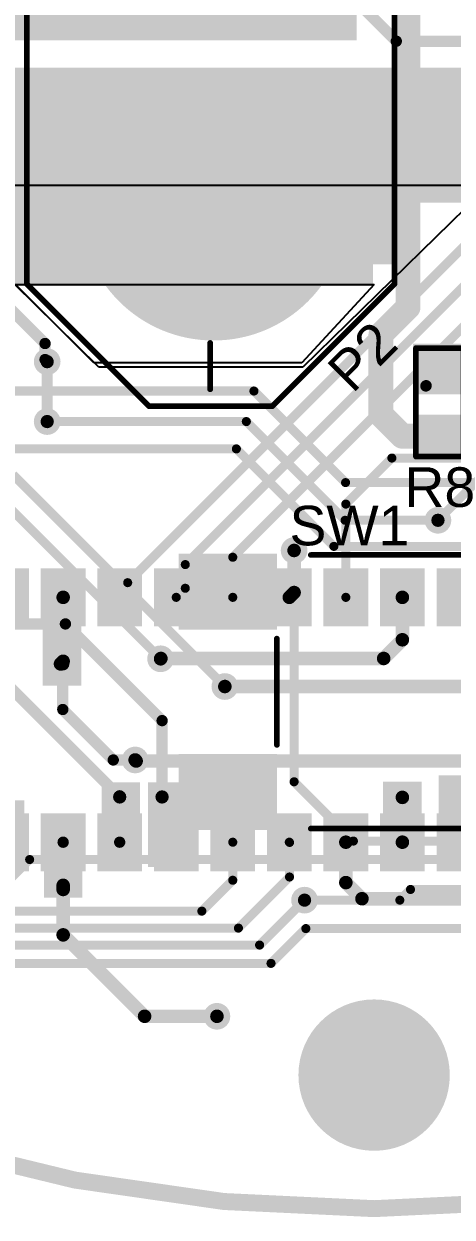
# Model space of a CAD drawing. Header units: millimetres. Extents: x -35.7 to 35.7, y -3.2 to 68.2.
# Drawn here: x -7.87 to 1.75, y -3.19 to 23.61 of the extents above; entities that cross this region are included whole.
import ezdxf

# ---------------------------------------------------------------- set-up
doc = ezdxf.new("R2010")
doc.units = ezdxf.units.MM
for name, color, linetype in [('BottomLayer', 5, 'Continuous'), ('BottomPaste', 16, 'Continuous'), ('BottomSolder', 6, 'Continuous'), ('Mechanical2', 216, 'Continuous'), ('MultiLayer', 9, 'Continuous'), ('PadHoleLayer', 156, 'Continuous'), ('TopLayer', 1, 'Continuous'), ('TopOverlay', 2, 'Continuous'), ('TopPaste', 8, 'Continuous'), ('TopSolder', 216, 'Continuous'), ('ViaHoleLayer', 16, 'Continuous')]:
    doc.layers.add(name, color=color, linetype=linetype)
doc.styles.add('Arial', font='', dxfattribs={"height": 0.2})
doc.styles.get('Arial').set_extended_font_data('Arial')

# ---------------------------------------------------------------- blocks, each defined once
blk = doc.blocks.new('TACTILE_SWITCH_13MM_ACTUATOR_36')
at = {"layer": 'TopLayer'}
for points in [[(-5.25, 3), (-3.25, 3), (-3.25, 1.5), (-5.25, 1.5)], [(3.25, 3), (5.25, 3), (5.25, 1.5), (3.25, 1.5)], [(-5.25, -1.5), (-3.25, -1.5), (-3.25, -3), (-5.25, -3)], [(3.25, -1.5), (5.25, -1.5), (5.25, -3), (3.25, -3)]]:
    blk.add_hatch(color=1, dxfattribs=at).paths.add_polyline_path(points)
at = {"layer": 'TopPaste'}
for points in [[(-5.25, 3), (-3.25, 3), (-3.25, 1.5), (-5.25, 1.5)], [(3.25, 3), (5.25, 3), (5.25, 1.5), (3.25, 1.5)], [(-5.25, -1.5), (-3.25, -1.5), (-3.25, -3), (-5.25, -3)], [(3.25, -1.5), (5.25, -1.5), (5.25, -3), (3.25, -3)]]:
    blk.add_hatch(color=8, dxfattribs=at).paths.add_polyline_path(points)
at = {"layer": 'TopSolder'}
for points in [[(-5.352, 3.102), (-3.148, 3.102), (-3.148, 1.398), (-5.352, 1.398)], [(3.148, 3.102), (5.352, 3.102), (5.352, 1.398), (3.148, 1.398)], [(-5.352, -1.398), (-3.148, -1.398), (-3.148, -3.102), (-5.352, -3.102)], [(3.148, -1.398), (5.352, -1.398), (5.352, -3.102), (3.148, -3.102)]]:
    blk.add_hatch(color=216, dxfattribs=at).paths.add_polyline_path(points)
at = {"layer": 'TopOverlay', "const_width": 0.127}
for points in [[(2.388, 3.073), (-2.286, 3.073)], [(-3.15, 1.194), (-3.15, -1.194)], [(3.15, 1.194), (3.15, -1.194)], [(2.388, -3.073), (-2.286, -3.073)]]:
    blk.add_lwpolyline(points, dxfattribs=at)
at = {"layer": 'TopOverlay', "const_width": 0.0635}
for points in [[(-2.318, 3.073, 1), (-2.254, 3.073, 1)], [(2.356, 3.073, 1), (2.419, 3.073, 1)], [(-3.181, 1.194, 1), (-3.118, 1.194, 1)], [(3.118, 1.194, 1), (3.181, 1.194, 1)], [(-3.181, -1.194, 1), (-3.118, -1.194, 1)], [(3.118, -1.194, 1), (3.181, -1.194, 1)], [(-2.318, -3.073, 1), (-2.254, -3.073, 1)], [(2.356, -3.073, 1), (2.419, -3.073, 1)]]:
    blk.add_lwpolyline(points, format="xyb", close=True, dxfattribs=at)
blk = doc.blocks.new('M55_7012642R_B_135')
at = {"layer": 'BottomLayer'}
for points in [[(-10.715, 3.8), (-9.515, 3.8), (-9.515, 1.1), (-10.715, 1.1)], [(9.515, 3.8), (10.715, 3.8), (10.715, 1.1), (9.515, 1.1)], [(-7.22, 2.2), (-8.02, 2.2), (-8.02, 3.3), (-7.22, 3.3)], [(-5.95, 2.2), (-6.75, 2.2), (-6.75, 3.3), (-5.95, 3.3)], [(-4.68, 2.2), (-5.48, 2.2), (-5.48, 3.3), (-4.68, 3.3)], [(-3.41, 2.2), (-4.21, 2.2), (-4.21, 3.3), (-3.41, 3.3)], [(-2.14, 2.2), (-2.94, 2.2), (-2.94, 3.3), (-2.14, 3.3)], [(-0.87, 2.2), (-1.67, 2.2), (-1.67, 3.3), (-0.87, 3.3)], [(0.4, 2.2), (-0.4, 2.2), (-0.4, 3.3), (0.4, 3.3)], [(1.67, 2.2), (0.87, 2.2), (0.87, 3.3), (1.67, 3.3)], [(2.94, 2.2), (2.14, 2.2), (2.14, 3.3), (2.94, 3.3)], [(4.21, 2.2), (3.41, 2.2), (3.41, 3.3), (4.21, 3.3)], [(5.48, 2.2), (4.68, 2.2), (4.68, 3.3), (5.48, 3.3)], [(6.75, 2.2), (5.95, 2.2), (5.95, 3.3), (6.75, 3.3)], [(8.02, 2.2), (7.22, 2.2), (7.22, 3.3), (8.02, 3.3)], [(-10.715, -1.1), (-9.515, -1.1), (-9.515, -3.8), (-10.715, -3.8)], [(9.515, -1.1), (10.715, -1.1), (10.715, -3.8), (9.515, -3.8)], [(-7.22, -3.3), (-8.02, -3.3), (-8.02, -2.2), (-7.22, -2.2)], [(-5.95, -3.3), (-6.75, -3.3), (-6.75, -2.2), (-5.95, -2.2)], [(-4.68, -3.3), (-5.48, -3.3), (-5.48, -2.2), (-4.68, -2.2)], [(-3.41, -3.3), (-4.21, -3.3), (-4.21, -2.2), (-3.41, -2.2)], [(-2.14, -3.3), (-2.94, -3.3), (-2.94, -2.2), (-2.14, -2.2)], [(-0.87, -3.3), (-1.67, -3.3), (-1.67, -2.2), (-0.87, -2.2)], [(0.4, -3.3), (-0.4, -3.3), (-0.4, -2.2), (0.4, -2.2)], [(1.67, -3.3), (0.87, -3.3), (0.87, -2.2), (1.67, -2.2)], [(2.94, -3.3), (2.14, -3.3), (2.14, -2.2), (2.94, -2.2)], [(4.21, -3.3), (3.41, -3.3), (3.41, -2.2), (4.21, -2.2)], [(5.48, -3.3), (4.68, -3.3), (4.68, -2.2), (5.48, -2.2)], [(6.75, -3.3), (5.95, -3.3), (5.95, -2.2), (6.75, -2.2)], [(8.02, -3.3), (7.22, -3.3), (7.22, -2.2), (8.02, -2.2)]]:
    blk.add_hatch(color=5, dxfattribs=at).paths.add_polyline_path(points)
at = {"layer": 'BottomPaste'}
for points in [[(-10.715, 3.8), (-9.515, 3.8), (-9.515, 1.1), (-10.715, 1.1)], [(9.515, 3.8), (10.715, 3.8), (10.715, 1.1), (9.515, 1.1)], [(-7.22, 2.2), (-8.02, 2.2), (-8.02, 3.3), (-7.22, 3.3)], [(-5.95, 2.2), (-6.75, 2.2), (-6.75, 3.3), (-5.95, 3.3)], [(-4.68, 2.2), (-5.48, 2.2), (-5.48, 3.3), (-4.68, 3.3)], [(-3.41, 2.2), (-4.21, 2.2), (-4.21, 3.3), (-3.41, 3.3)], [(-2.14, 2.2), (-2.94, 2.2), (-2.94, 3.3), (-2.14, 3.3)], [(-0.87, 2.2), (-1.67, 2.2), (-1.67, 3.3), (-0.87, 3.3)], [(0.4, 2.2), (-0.4, 2.2), (-0.4, 3.3), (0.4, 3.3)], [(1.67, 2.2), (0.87, 2.2), (0.87, 3.3), (1.67, 3.3)], [(2.94, 2.2), (2.14, 2.2), (2.14, 3.3), (2.94, 3.3)], [(4.21, 2.2), (3.41, 2.2), (3.41, 3.3), (4.21, 3.3)], [(5.48, 2.2), (4.68, 2.2), (4.68, 3.3), (5.48, 3.3)], [(6.75, 2.2), (5.95, 2.2), (5.95, 3.3), (6.75, 3.3)], [(8.02, 2.2), (7.22, 2.2), (7.22, 3.3), (8.02, 3.3)], [(-10.715, -1.1), (-9.515, -1.1), (-9.515, -3.8), (-10.715, -3.8)], [(9.515, -1.1), (10.715, -1.1), (10.715, -3.8), (9.515, -3.8)], [(-7.22, -3.3), (-8.02, -3.3), (-8.02, -2.2), (-7.22, -2.2)], [(-5.95, -3.3), (-6.75, -3.3), (-6.75, -2.2), (-5.95, -2.2)], [(-4.68, -3.3), (-5.48, -3.3), (-5.48, -2.2), (-4.68, -2.2)], [(-3.41, -3.3), (-4.21, -3.3), (-4.21, -2.2), (-3.41, -2.2)], [(-2.14, -3.3), (-2.94, -3.3), (-2.94, -2.2), (-2.14, -2.2)], [(-0.87, -3.3), (-1.67, -3.3), (-1.67, -2.2), (-0.87, -2.2)], [(0.4, -3.3), (-0.4, -3.3), (-0.4, -2.2), (0.4, -2.2)], [(1.67, -3.3), (0.87, -3.3), (0.87, -2.2), (1.67, -2.2)], [(2.94, -3.3), (2.14, -3.3), (2.14, -2.2), (2.94, -2.2)], [(4.21, -3.3), (3.41, -3.3), (3.41, -2.2), (4.21, -2.2)], [(5.48, -3.3), (4.68, -3.3), (4.68, -2.2), (5.48, -2.2)], [(6.75, -3.3), (5.95, -3.3), (5.95, -2.2), (6.75, -2.2)], [(8.02, -3.3), (7.22, -3.3), (7.22, -2.2), (8.02, -2.2)]]:
    blk.add_hatch(color=16, dxfattribs=at).paths.add_polyline_path(points)
at = {"layer": 'BottomSolder'}
for points in [[(-10.817, 3.902), (-9.413, 3.902), (-9.413, 0.998), (-10.817, 0.998)], [(9.413, 3.902), (10.817, 3.902), (10.817, 0.998), (9.413, 0.998)], [(-7.118, 2.098), (-8.122, 2.098), (-8.122, 3.402), (-7.118, 3.402)], [(-5.848, 2.098), (-6.852, 2.098), (-6.852, 3.402), (-5.848, 3.402)], [(-4.578, 2.098), (-5.582, 2.098), (-5.582, 3.402), (-4.578, 3.402)], [(-3.308, 2.098), (-4.312, 2.098), (-4.312, 3.402), (-3.308, 3.402)], [(-2.038, 2.098), (-3.042, 2.098), (-3.042, 3.402), (-2.038, 3.402)], [(-0.768, 2.098), (-1.772, 2.098), (-1.772, 3.402), (-0.768, 3.402)], [(0.502, 2.098), (-0.502, 2.098), (-0.502, 3.402), (0.502, 3.402)], [(1.772, 2.098), (0.768, 2.098), (0.768, 3.402), (1.772, 3.402)], [(3.042, 2.098), (2.038, 2.098), (2.038, 3.402), (3.042, 3.402)], [(4.312, 2.098), (3.308, 2.098), (3.308, 3.402), (4.312, 3.402)], [(5.582, 2.098), (4.578, 2.098), (4.578, 3.402), (5.582, 3.402)], [(6.852, 2.098), (5.848, 2.098), (5.848, 3.402), (6.852, 3.402)], [(8.122, 2.098), (7.118, 2.098), (7.118, 3.402), (8.122, 3.402)], [(-10.817, -0.998), (-9.413, -0.998), (-9.413, -3.902), (-10.817, -3.902)], [(9.413, -0.998), (10.817, -0.998), (10.817, -3.902), (9.413, -3.902)], [(-7.118, -3.402), (-8.122, -3.402), (-8.122, -2.098), (-7.118, -2.098)], [(-5.848, -3.402), (-6.852, -3.402), (-6.852, -2.098), (-5.848, -2.098)], [(-4.578, -3.402), (-5.582, -3.402), (-5.582, -2.098), (-4.578, -2.098)], [(-3.308, -3.402), (-4.312, -3.402), (-4.312, -2.098), (-3.308, -2.098)], [(-2.038, -3.402), (-3.042, -3.402), (-3.042, -2.098), (-2.038, -2.098)], [(-0.768, -3.402), (-1.772, -3.402), (-1.772, -2.098), (-0.768, -2.098)], [(0.502, -3.402), (-0.502, -3.402), (-0.502, -2.098), (0.502, -2.098)], [(1.772, -3.402), (0.768, -3.402), (0.768, -2.098), (1.772, -2.098)], [(3.042, -3.402), (2.038, -3.402), (2.038, -2.098), (3.042, -2.098)], [(4.312, -3.402), (3.308, -3.402), (3.308, -2.098), (4.312, -2.098)], [(5.582, -3.402), (4.578, -3.402), (4.578, -2.098), (5.582, -2.098)], [(6.852, -3.402), (5.848, -3.402), (5.848, -2.098), (6.852, -2.098)], [(8.122, -3.402), (7.118, -3.402), (7.118, -2.098), (8.122, -2.098)]]:
    blk.add_hatch(color=6, dxfattribs=at).paths.add_polyline_path(points)
h = blk.add_hatch(color=6, dxfattribs=at)
edge = h.paths.add_edge_path()
edge.add_arc((-9.83, 0), 0.102, 0, 360)
h = blk.add_hatch(color=6, dxfattribs=at)
edge = h.paths.add_edge_path()
edge.add_arc((9.83, 0), 0.102, 0, 360)
at = {"layer": 'PadHoleLayer'}
h = blk.add_hatch(color=156, dxfattribs=at)
edge = h.paths.add_edge_path()
edge.add_arc((-9.83, 0), 0.825, 0, 360)
h = blk.add_hatch(color=156, dxfattribs=at)
edge = h.paths.add_edge_path()
edge.add_arc((9.83, 0), 0.825, 0, 360)
at = {"layer": 'TopSolder'}
h = blk.add_hatch(color=216, dxfattribs=at)
edge = h.paths.add_edge_path()
edge.add_arc((-9.83, 0), 0.102, 0, 360)
h = blk.add_hatch(color=216, dxfattribs=at)
edge = h.paths.add_edge_path()
edge.add_arc((9.83, 0), 0.102, 0, 360)
blk = doc.blocks.new('2158_139')
at = {"layer": 'BottomLayer'}
h = blk.add_hatch(color=5, dxfattribs=at)
edge = h.paths.add_edge_path()
edge.add_arc((-3.6, 0), 2.9, 0, 360)
h = blk.add_hatch(color=5, dxfattribs=at)
edge = h.paths.add_edge_path()
edge.add_arc((3.6, 0), 2.9, 0, 360)
at = {"layer": 'BottomSolder'}
h = blk.add_hatch(color=6, dxfattribs=at)
edge = h.paths.add_edge_path()
edge.add_arc((-3.6, 0), 3.002, 0, 360)
h = blk.add_hatch(color=6, dxfattribs=at)
edge = h.paths.add_edge_path()
edge.add_arc((3.6, 0), 3.002, 0, 360)
at = {"layer": 'MultiLayer'}
h = blk.add_hatch(color=9, dxfattribs=at)
edge = h.paths.add_edge_path()
edge.add_arc((-3.6, 0), 2.9, 0, 360)
h = blk.add_hatch(color=9, dxfattribs=at)
edge = h.paths.add_edge_path()
edge.add_arc((3.6, 0), 2.9, 0, 360)
at = {"layer": 'PadHoleLayer'}
h = blk.add_hatch(color=156, dxfattribs=at)
edge = h.paths.add_edge_path()
edge.add_arc((-3.6, 0), 2.3, 0, 360)
h = blk.add_hatch(color=156, dxfattribs=at)
edge = h.paths.add_edge_path()
edge.add_arc((3.6, 0), 2.3, 0, 360)
at = {"layer": 'TopLayer'}
h = blk.add_hatch(color=1, dxfattribs=at)
edge = h.paths.add_edge_path()
edge.add_arc((-3.6, 0), 2.9, 0, 360)
h = blk.add_hatch(color=1, dxfattribs=at)
edge = h.paths.add_edge_path()
edge.add_arc((3.6, 0), 2.9, 0, 360)
at = {"layer": 'TopSolder'}
h = blk.add_hatch(color=216, dxfattribs=at)
edge = h.paths.add_edge_path()
edge.add_arc((-3.6, 0), 3.002, 0, 360)
h = blk.add_hatch(color=216, dxfattribs=at)
edge = h.paths.add_edge_path()
edge.add_arc((3.6, 0), 3.002, 0, 360)
at = {"layer": 'TopOverlay', "const_width": 0.127}
for points in [[(-5.334, 4.191), (-6.756, 2.769)], [(-5.334, 4.191), (7.899, 4.191)], [(7.899, 4.191), (7.899, -4.064)], [(-6.756, 2.769), (-8.077, 1.448)], [(-8.077, 1.448), (-8.077, -1.321)], [(7.188, 0.596), (7.188, -0.446)], [(-7.698, 0.076), (-6.657, 0.076)], [(6.657, 0.076), (7.698, 0.076)], [(-8.077, -1.321), (-6.756, -2.642)], [(-6.756, -2.642), (-5.334, -4.064)], [(-5.334, -4.064), (7.899, -4.064)]]:
    blk.add_lwpolyline(points, dxfattribs=at)
at = {"layer": 'TopOverlay', "const_width": 0.0635}
for points in [[(-5.366, 4.191, 1), (-5.302, 4.191, 1)], [(-5.366, 4.191, 1), (-5.302, 4.191, 1)], [(7.868, 4.191, 1), (7.931, 4.191, 1)], [(7.868, 4.191, 1), (7.931, 4.191, 1)], [(-6.788, 2.769, 1), (-6.725, 2.769, 1)], [(-6.788, 2.769, 1), (-6.725, 2.769, 1)], [(-8.109, 1.448, 1), (-8.045, 1.448, 1)], [(-8.109, 1.448, 1), (-8.045, 1.448, 1)], [(7.156, 0.596, 1), (7.22, 0.596, 1)], [(-7.73, 0.076, 1), (-7.666, 0.076, 1)], [(-6.689, 0.076, 1), (-6.625, 0.076, 1)], [(6.625, 0.076, 1), (6.689, 0.076, 1)], [(7.666, 0.076, 1), (7.73, 0.076, 1)], [(7.156, -0.446, 1), (7.22, -0.446, 1)], [(-8.109, -1.321, 1), (-8.045, -1.321, 1)], [(-8.109, -1.321, 1), (-8.045, -1.321, 1)], [(-6.788, -2.642, 1), (-6.725, -2.642, 1)], [(-6.788, -2.642, 1), (-6.725, -2.642, 1)], [(-5.366, -4.064, 1), (-5.302, -4.064, 1)], [(-5.366, -4.064, 1), (-5.302, -4.064, 1)], [(7.868, -4.064, 1), (7.931, -4.064, 1)], [(7.868, -4.064, 1), (7.931, -4.064, 1)]]:
    blk.add_lwpolyline(points, format="xyb", close=True, dxfattribs=at)
blk = doc.blocks.new('RES0603_148')
at = {"layer": 'TopLayer'}
for points in [[(-0.381, 0.4445), (-0.381, -0.4445), (-1.143, -0.4445), (-1.143, 0.4445)], [(1.143, 0.4445), (1.143, -0.4445), (0.381, -0.4445), (0.381, 0.4445)]]:
    blk.add_hatch(color=1, dxfattribs=at).paths.add_polyline_path(points)
at = {"layer": 'TopPaste'}
for points in [[(-0.381, 0.4445), (-0.381, -0.4445), (-1.143, -0.4445), (-1.143, 0.4445)], [(1.143, 0.4445), (1.143, -0.4445), (0.381, -0.4445), (0.381, 0.4445)]]:
    blk.add_hatch(color=8, dxfattribs=at).paths.add_polyline_path(points)
at = {"layer": 'TopSolder'}
for points in [[(-0.2794, 0.5461), (-0.2794, -0.5461), (-1.2446, -0.5461), (-1.2446, 0.5461)], [(1.2446, 0.5461), (1.2446, -0.5461), (0.2794, -0.5461), (0.2794, 0.5461)]]:
    blk.add_hatch(color=216, dxfattribs=at).paths.add_polyline_path(points)
at = {"layer": 'TopOverlay', "const_width": 0.127}
for points in [[(-1.2192, 0.5334), (1.2192, 0.5334)], [(-1.2192, 0.5334), (-1.2192, -0.5334)], [(1.2192, 0.5334), (1.2192, -0.5334)], [(-1.2192, -0.5334), (1.2192, -0.5334)]]:
    blk.add_lwpolyline(points, dxfattribs=at)
at = {"layer": 'TopOverlay', "const_width": 0.0635}
for points in [[(-1.25095, 0.5334, 1), (-1.18745, 0.5334, 1)], [(-1.25095, 0.5334, 1), (-1.18745, 0.5334, 1)], [(1.18745, 0.5334, 1), (1.25095, 0.5334, 1)], [(1.18745, 0.5334, 1), (1.25095, 0.5334, 1)], [(-1.25095, -0.5334, 1), (-1.18745, -0.5334, 1)], [(-1.25095, -0.5334, 1), (-1.18745, -0.5334, 1)], [(1.18745, -0.5334, 1), (1.25095, -0.5334, 1)], [(1.18745, -0.5334, 1), (1.25095, -0.5334, 1)]]:
    blk.add_lwpolyline(points, format="xyb", close=True, dxfattribs=at)
blk = doc.blocks.new('RES_2512_B_149')
at = {"layer": 'BottomLayer'}
for points in [[(-4.05, 1.7), (-2.45, 1.7), (-2.45, -1.7), (-4.05, -1.7)], [(2.45, 1.7), (4.05, 1.7), (4.05, -1.7), (2.45, -1.7)]]:
    blk.add_hatch(color=5, dxfattribs=at).paths.add_polyline_path(points)
at = {"layer": 'BottomPaste'}
for points in [[(-4.05, 1.7), (-2.45, 1.7), (-2.45, -1.7), (-4.05, -1.7)], [(2.45, 1.7), (4.05, 1.7), (4.05, -1.7), (2.45, -1.7)]]:
    blk.add_hatch(color=16, dxfattribs=at).paths.add_polyline_path(points)
at = {"layer": 'BottomSolder'}
for points in [[(-4.152, 1.802), (-2.348, 1.802), (-2.348, -1.802), (-4.152, -1.802)], [(2.348, 1.802), (4.152, 1.802), (4.152, -1.802), (2.348, -1.802)]]:
    blk.add_hatch(color=6, dxfattribs=at).paths.add_polyline_path(points)

msp = doc.modelspace()

# ---------------------------------------------------------------- hatches: boundary and pattern name
at = {"layer": 'BottomLayer'}
for points in [[(-2.243, 41.351), (-8.077, 41.351), (-8.077, 23.292), (-2.243, 23.292)], [(-0.723, 28.804), (-7.036, 28.804), (-7.036, 23.292), (-0.723, 23.292)], [(-8.077, 18.212), (0.762, 18.212), (0.762, 22.631), (-8.077, 22.631)], [(0, 21.158), (3.683, 21.158), (3.683, 22.631), (0, 22.631)], [(-2.591, 19.634), (7.747, 19.634), (7.747, 21.641), (-2.591, 21.641)], [(-6.579, 11.278), (-7.442, 11.278), (-7.442, 8.75), (-6.579, 8.75)], [(-6.121, 4.674), (-5.258, 4.674), (-5.258, 6.579), (-6.121, 6.579)], [(-5.08, 4.674), (-4.013, 4.674), (-4.013, 6.579), (-5.08, 6.579)], [(0.203, 4.674), (1.067, 4.674), (1.067, 6.593), (0.203, 6.593)], [(1.473, 4.648), (2.337, 4.648), (2.337, 6.553), (1.473, 6.553)], [(-9.804, 4.597), (-7.855, 4.597), (-7.855, 6.172), (-9.804, 6.172)], [(-6.553, 5.816), (-7.417, 5.816), (-7.417, 3.988), (-6.553, 3.988)]]:
    msp.add_hatch(color=5, dxfattribs=at).paths.add_polyline_path(points)
h = msp.add_hatch(color=5, dxfattribs=at)
edge = h.paths.add_edge_path()
edge.add_arc((-7.344, 16.026), 0.3, 0, 360)
h = msp.add_hatch(color=5, dxfattribs=at)
edge = h.paths.add_edge_path()
edge.add_arc((-7.344, 14.681), 0.3, 0, 360)
h = msp.add_hatch(color=5, dxfattribs=at)
edge = h.paths.add_edge_path()
edge.add_arc((1.434, 12.463), 0.3, 0, 360)
h = msp.add_hatch(color=5, dxfattribs=at)
edge = h.paths.add_edge_path()
edge.add_arc((-1.797, 11.785), 0.3, 0, 360)
h = msp.add_hatch(color=5, dxfattribs=at)
edge = h.paths.add_edge_path()
edge.add_arc((-4.796, 9.352), 0.3, 0, 360)
h = msp.add_hatch(color=5, dxfattribs=at)
edge = h.paths.add_edge_path()
edge.add_arc((-6.994, 9.237), 0.3, 0, 360)
h = msp.add_hatch(color=5, dxfattribs=at)
edge = h.paths.add_edge_path()
edge.add_arc((-3.353, 8.729), 0.3, 0, 360)
h = msp.add_hatch(color=5, dxfattribs=at)
edge = h.paths.add_edge_path()
edge.add_arc((-5.367, 7.079), 0.3, 0, 360)
h = msp.add_hatch(color=5, dxfattribs=at)
edge = h.paths.add_edge_path()
edge.add_arc((-5.715, 6.248), 0.3, 0, 360)
h = msp.add_hatch(color=5, dxfattribs=at)
edge = h.paths.add_edge_path()
edge.add_arc((-4.763, 6.248), 0.3, 0, 360)
h = msp.add_hatch(color=5, dxfattribs=at)
edge = h.paths.add_edge_path()
edge.add_arc((0.635, 6.238), 0.3, 0, 360)
h = msp.add_hatch(color=5, dxfattribs=at)
edge = h.paths.add_edge_path()
edge.add_arc((1.905, 6.198), 0.3, 0, 360)
h = msp.add_hatch(color=5, dxfattribs=at)
edge = h.paths.add_edge_path()
edge.add_arc((-6.985, 4.262), 0.3, 0, 360)
h = msp.add_hatch(color=5, dxfattribs=at)
edge = h.paths.add_edge_path()
edge.add_arc((-1.563, 3.93), 0.3, 0, 360)
h = msp.add_hatch(color=5, dxfattribs=at)
edge = h.paths.add_edge_path()
edge.add_arc((-3.531, 1.321), 0.3, 0, 360)
h = msp.add_hatch(color=5, dxfattribs=at)
edge = h.paths.add_edge_path()
edge.add_arc((0, 0), 1.5, 0, 360)
at = {"layer": 'BottomSolder'}
h = msp.add_hatch(color=6, dxfattribs=at)
edge = h.paths.add_edge_path()
edge.add_arc((-7.344, 16.026), 0.15, 0, 360)
h = msp.add_hatch(color=6, dxfattribs=at)
edge = h.paths.add_edge_path()
edge.add_arc((-7.344, 14.681), 0.15, 0, 360)
h = msp.add_hatch(color=6, dxfattribs=at)
edge = h.paths.add_edge_path()
edge.add_arc((1.434, 12.463), 0.15, 0, 360)
h = msp.add_hatch(color=6, dxfattribs=at)
edge = h.paths.add_edge_path()
edge.add_arc((-1.797, 11.785), 0.15, 0, 360)
h = msp.add_hatch(color=6, dxfattribs=at)
edge = h.paths.add_edge_path()
edge.add_arc((-6.994, 9.237), 0.15, 0, 360)
h = msp.add_hatch(color=6, dxfattribs=at)
edge = h.paths.add_edge_path()
edge.add_arc((-4.796, 9.352), 0.15, 0, 360)
h = msp.add_hatch(color=6, dxfattribs=at)
edge = h.paths.add_edge_path()
edge.add_arc((-3.353, 8.729), 0.15, 0, 360)
h = msp.add_hatch(color=6, dxfattribs=at)
edge = h.paths.add_edge_path()
edge.add_arc((-5.367, 7.079), 0.15, 0, 360)
h = msp.add_hatch(color=6, dxfattribs=at)
edge = h.paths.add_edge_path()
edge.add_arc((-5.715, 6.248), 0.15, 0, 360)
h = msp.add_hatch(color=6, dxfattribs=at)
edge = h.paths.add_edge_path()
edge.add_arc((-4.763, 6.248), 0.15, 0, 360)
h = msp.add_hatch(color=6, dxfattribs=at)
edge = h.paths.add_edge_path()
edge.add_arc((0.635, 6.238), 0.15, 0, 360)
h = msp.add_hatch(color=6, dxfattribs=at)
edge = h.paths.add_edge_path()
edge.add_arc((-6.985, 4.262), 0.15, 0, 360)
h = msp.add_hatch(color=6, dxfattribs=at)
edge = h.paths.add_edge_path()
edge.add_arc((-1.563, 3.93), 0.15, 0, 360)
h = msp.add_hatch(color=6, dxfattribs=at)
edge = h.paths.add_edge_path()
edge.add_arc((-3.531, 1.321), 0.15, 0, 360)
h = msp.add_hatch(color=6, dxfattribs=at)
edge = h.paths.add_edge_path()
edge.add_arc((0, 0), 1.602, 0, 360)
at = {"layer": 'MultiLayer'}
h = msp.add_hatch(color=9, dxfattribs=at)
edge = h.paths.add_edge_path()
edge.add_arc((0, 0), 1.5, 0, 360)
at = {"layer": 'PadHoleLayer'}
h = msp.add_hatch(color=156, dxfattribs=at)
edge = h.paths.add_edge_path()
edge.add_arc((0, 0), 1.7, 0, 360)
at = {"layer": 'TopLayer'}
for points in [[(-8.077, 23.241), (-0.394, 23.241), (-0.394, 28.791), (-8.077, 28.791)], [(-8.077, 17.729), (-0.025, 17.729), (-0.025, 22.404), (-8.077, 22.404)], [(0.871, 15.291), (2.09, 15.291), (2.09, 16.434), (0.871, 16.434)], [(1.448, 5.613), (6.198, 5.613), (6.198, 6.731), (1.448, 6.731)]]:
    msp.add_hatch(color=1, dxfattribs=at).paths.add_polyline_path(points)
h = msp.add_hatch(color=1, dxfattribs=at)
edge = h.paths.add_edge_path()
edge.add_arc((-7.344, 16.026), 0.3, 0, 360)
h = msp.add_hatch(color=1, dxfattribs=at)
edge = h.paths.add_edge_path()
edge.add_arc((-7.344, 14.681), 0.3, 0, 360)
h = msp.add_hatch(color=1, dxfattribs=at)
edge = h.paths.add_edge_path()
edge.add_arc((1.434, 12.463), 0.3, 0, 360)
h = msp.add_hatch(color=1, dxfattribs=at)
edge = h.paths.add_edge_path()
edge.add_arc((-1.797, 11.785), 0.3, 0, 360)
h = msp.add_hatch(color=1, dxfattribs=at)
edge = h.paths.add_edge_path()
edge.add_arc((-4.796, 9.352), 0.3, 0, 360)
h = msp.add_hatch(color=1, dxfattribs=at)
edge = h.paths.add_edge_path()
edge.add_arc((-6.994, 9.237), 0.3, 0, 360)
h = msp.add_hatch(color=1, dxfattribs=at)
edge = h.paths.add_edge_path()
edge.add_arc((-3.353, 8.729), 0.3, 0, 360)
h = msp.add_hatch(color=1, dxfattribs=at)
edge = h.paths.add_edge_path()
edge.add_arc((-5.367, 7.079), 0.3, 0, 360)
h = msp.add_hatch(color=1, dxfattribs=at)
edge = h.paths.add_edge_path()
edge.add_arc((-5.715, 6.248), 0.3, 0, 360)
h = msp.add_hatch(color=1, dxfattribs=at)
edge = h.paths.add_edge_path()
edge.add_arc((-4.763, 6.248), 0.3, 0, 360)
h = msp.add_hatch(color=1, dxfattribs=at)
edge = h.paths.add_edge_path()
edge.add_arc((0.635, 6.238), 0.3, 0, 360)
h = msp.add_hatch(color=1, dxfattribs=at)
edge = h.paths.add_edge_path()
edge.add_arc((1.905, 6.198), 0.3, 0, 360)
h = msp.add_hatch(color=1, dxfattribs=at)
edge = h.paths.add_edge_path()
edge.add_arc((-6.985, 4.262), 0.3, 0, 360)
h = msp.add_hatch(color=1, dxfattribs=at)
edge = h.paths.add_edge_path()
edge.add_arc((-1.563, 3.93), 0.3, 0, 360)
h = msp.add_hatch(color=1, dxfattribs=at)
edge = h.paths.add_edge_path()
edge.add_arc((-3.531, 1.321), 0.3, 0, 360)
h = msp.add_hatch(color=1, dxfattribs=at)
edge = h.paths.add_edge_path()
edge.add_arc((0, 0), 1.5, 0, 360)
at = {"layer": 'TopSolder'}
h = msp.add_hatch(color=216, dxfattribs=at)
edge = h.paths.add_edge_path()
edge.add_arc((-7.344, 16.026), 0.15, 0, 360)
h = msp.add_hatch(color=216, dxfattribs=at)
edge = h.paths.add_edge_path()
edge.add_arc((-7.344, 14.681), 0.15, 0, 360)
h = msp.add_hatch(color=216, dxfattribs=at)
edge = h.paths.add_edge_path()
edge.add_arc((1.434, 12.463), 0.15, 0, 360)
h = msp.add_hatch(color=216, dxfattribs=at)
edge = h.paths.add_edge_path()
edge.add_arc((-1.797, 11.785), 0.15, 0, 360)
h = msp.add_hatch(color=216, dxfattribs=at)
edge = h.paths.add_edge_path()
edge.add_arc((-6.994, 9.237), 0.15, 0, 360)
h = msp.add_hatch(color=216, dxfattribs=at)
edge = h.paths.add_edge_path()
edge.add_arc((-4.796, 9.352), 0.15, 0, 360)
h = msp.add_hatch(color=216, dxfattribs=at)
edge = h.paths.add_edge_path()
edge.add_arc((-3.353, 8.729), 0.15, 0, 360)
h = msp.add_hatch(color=216, dxfattribs=at)
edge = h.paths.add_edge_path()
edge.add_arc((-5.367, 7.079), 0.15, 0, 360)
h = msp.add_hatch(color=216, dxfattribs=at)
edge = h.paths.add_edge_path()
edge.add_arc((-5.715, 6.248), 0.15, 0, 360)
h = msp.add_hatch(color=216, dxfattribs=at)
edge = h.paths.add_edge_path()
edge.add_arc((-4.763, 6.248), 0.15, 0, 360)
h = msp.add_hatch(color=216, dxfattribs=at)
edge = h.paths.add_edge_path()
edge.add_arc((0.635, 6.238), 0.15, 0, 360)
h = msp.add_hatch(color=216, dxfattribs=at)
edge = h.paths.add_edge_path()
edge.add_arc((-6.985, 4.262), 0.15, 0, 360)
h = msp.add_hatch(color=216, dxfattribs=at)
edge = h.paths.add_edge_path()
edge.add_arc((-1.563, 3.93), 0.15, 0, 360)
h = msp.add_hatch(color=216, dxfattribs=at)
edge = h.paths.add_edge_path()
edge.add_arc((-3.531, 1.321), 0.15, 0, 360)
h = msp.add_hatch(color=216, dxfattribs=at)
edge = h.paths.add_edge_path()
edge.add_arc((0, 0), 1.602, 0, 360)
at = {"layer": 'ViaHoleLayer'}
h = msp.add_hatch(color=16, dxfattribs=at)
edge = h.paths.add_edge_path()
edge.add_arc((-7.344, 16.026), 0.15, 0, 360)
h = msp.add_hatch(color=16, dxfattribs=at)
edge = h.paths.add_edge_path()
edge.add_arc((-7.344, 14.681), 0.15, 0, 360)
h = msp.add_hatch(color=16, dxfattribs=at)
edge = h.paths.add_edge_path()
edge.add_arc((1.434, 12.463), 0.15, 0, 360)
h = msp.add_hatch(color=16, dxfattribs=at)
edge = h.paths.add_edge_path()
edge.add_arc((-1.797, 11.785), 0.15, 0, 360)
h = msp.add_hatch(color=16, dxfattribs=at)
edge = h.paths.add_edge_path()
edge.add_arc((-6.994, 9.237), 0.15, 0, 360)
h = msp.add_hatch(color=16, dxfattribs=at)
edge = h.paths.add_edge_path()
edge.add_arc((-4.796, 9.352), 0.15, 0, 360)
h = msp.add_hatch(color=16, dxfattribs=at)
edge = h.paths.add_edge_path()
edge.add_arc((-3.353, 8.729), 0.15, 0, 360)
h = msp.add_hatch(color=16, dxfattribs=at)
edge = h.paths.add_edge_path()
edge.add_arc((-5.367, 7.079), 0.15, 0, 360)
h = msp.add_hatch(color=16, dxfattribs=at)
edge = h.paths.add_edge_path()
edge.add_arc((-5.715, 6.248), 0.15, 0, 360)
h = msp.add_hatch(color=16, dxfattribs=at)
edge = h.paths.add_edge_path()
edge.add_arc((-4.763, 6.248), 0.15, 0, 360)
h = msp.add_hatch(color=16, dxfattribs=at)
edge = h.paths.add_edge_path()
edge.add_arc((0.635, 6.238), 0.15, 0, 360)
h = msp.add_hatch(color=16, dxfattribs=at)
edge = h.paths.add_edge_path()
edge.add_arc((-6.985, 4.262), 0.15, 0, 360)
h = msp.add_hatch(color=16, dxfattribs=at)
edge = h.paths.add_edge_path()
edge.add_arc((-1.563, 3.93), 0.15, 0, 360)
h = msp.add_hatch(color=16, dxfattribs=at)
edge = h.paths.add_edge_path()
edge.add_arc((-3.531, 1.321), 0.15, 0, 360)

# ---------------------------------------------------------------- linework, layer by layer
at = {"layer": 'BottomLayer'}
for p, q in [((-8.077, 19.99), (2.411, 19.99)), ((2.459, 19.872), (-1.601, 15.9)), ((-6.181, 15.9), (-8.077, 17.765)), ((-1.601, 15.9), (-6.181, 15.9))]:
    msp.add_line(p, q, dxfattribs=at)
for points, const_width in [([(-0.254, 23.978), (0.498, 23.225)], 0.254), ([(0.498, 23.225), (5.274, 23.225)], 0.254), ([(-5.536, 11.062), (2.758, 19.355)], 0.203), ([(-4.242, 11.468), (3.241, 18.951)], 0.203), ([(-3.175, 11.633), (3.761, 18.57)], 0.203), ([(-7.344, 14.692), (-7.344, 16.026)], 0.254), ([(1.434, 12.463), (3.458, 14.488)], 0.203), ([(-0.635, 12.827), (0.399, 13.861)], 0.203), ([(0.399, 13.861), (2.292, 13.861)], 0.203), ([(-0.635, 10.732), (-0.635, 12.827)], 0.203), ([(-1.797, 10.84), (-1.797, 11.785)], 0.305), ([(-4.242, 10.936), (-4.242, 11.468)], 0.203), ([(-3.175, 10.732), (-3.175, 11.633)], 0.203), ([(-4.445, 10.732), (-4.242, 10.936)], 0.203), ([(-1.905, 10.732), (-1.797, 10.84)], 0.305), ([(-6.985, 9.296), (-6.985, 10.732)], 0.305), ([(0.635, 9.779), (0.635, 10.732)], 0.305), ([(0.215, 9.359), (0.635, 9.779)], 0.305), ([(-7.044, 9.237), (-6.985, 9.296)], 0.305), ([(-4.796, 9.352), (-4.789, 9.359)], 0.305), ([(-4.789, 9.359), (0.215, 9.359)], 0.305), ([(-3.353, 8.729), (2.603, 8.729)], 0.305), ([(-5.367, 7.079), (-5.345, 7.056)], 0.305), ([(-5.345, 7.056), (6.271, 7.056)], 0.305), ([(-5.715, 6.248), (-5.715, 6.274)], 0.254), ([(-5.715, 5.232), (-5.715, 6.248)], 0.254), ([(0.635, 5.232), (0.635, 6.238)], 0.305), ([(-0.635, 4.324), (-0.635, 5.232)], 0.305), ([(-6.985, 4.262), (-6.985, 5.232)], 0.254), ([(-3.175, 4.377), (-3.175, 5.232)], 0.203), ([(-1.905, 5.232), (-1.9, 5.227)], 0.203), ([(-1.9, 4.45), (-1.9, 5.227)], 0.203), ([(-3.869, 3.683), (-3.175, 4.377)], 0.203), ([(-3.048, 3.302), (-1.9, 4.45)], 0.203), ([(-0.635, 4.324), (-0.273, 3.962)], 0.305), ([(-2.572, 2.921), (-1.563, 3.93)], 0.203), ([(-0.273, 3.962), (1.962, 3.962)], 0.305), ([(-16.408, 3.683), (-3.869, 3.683)], 0.203), ([(-16.961, 3.302), (-3.048, 3.302)], 0.203), ([(-2.316, 2.51), (-1.534, 3.292)], 0.203), ([(-1.534, 3.292), (2.022, 3.292)], 0.203), ([(-17.399, 2.921), (-2.572, 2.921)], 0.203), ([(-17.487, 2.51), (-2.316, 2.51)], 0.203)]:
    msp.add_lwpolyline(points, dxfattribs=dict(at, const_width=const_width))
for points, const_width in [([(0.435, 23.225, 1), (0.562, 23.225, 1)], 0.127), ([(0.435, 23.225, 1), (0.562, 23.225, 1)], 0.127), ([(-7.408, 16.026, 1), (-7.281, 16.026, 1)], 0.127), ([(-7.408, 14.692, 1), (-7.281, 14.692, 1)], 0.127), ([(0.348, 13.861, 1), (0.45, 13.861, 1)], 0.102), ([(0.348, 13.861, 1), (0.45, 13.861, 1)], 0.102), ([(-0.686, 12.827, 1), (-0.584, 12.827, 1)], 0.102), ([(-0.686, 12.827, 1), (-0.584, 12.827, 1)], 0.102), ([(1.383, 12.463, 1), (1.484, 12.463, 1)], 0.102), ([(-1.873, 11.785, 1), (-1.721, 11.785, 1)], 0.152), ([(-4.292, 11.468, 1), (-4.191, 11.468, 1)], 0.102), ([(-4.292, 11.468, 1), (-4.191, 11.468, 1)], 0.102), ([(-3.226, 11.633, 1), (-3.124, 11.633, 1)], 0.102), ([(-3.226, 11.633, 1), (-3.124, 11.633, 1)], 0.102), ([(-5.586, 11.062, 1), (-5.485, 11.062, 1)], 0.102), ([(-4.292, 10.936, 1), (-4.191, 10.936, 1)], 0.102), ([(-4.292, 10.936, 1), (-4.191, 10.936, 1)], 0.102), ([(-1.873, 10.84, 1), (-1.721, 10.84, 1)], 0.152), ([(-1.873, 10.84, 1), (-1.721, 10.84, 1)], 0.152), ([(-7.061, 10.732, 1), (-6.909, 10.732, 1)], 0.152), ([(-4.496, 10.732, 1), (-4.394, 10.732, 1)], 0.102), ([(-3.226, 10.732, 1), (-3.124, 10.732, 1)], 0.102), ([(-1.981, 10.732, 1), (-1.829, 10.732, 1)], 0.152), ([(-0.686, 10.732, 1), (-0.584, 10.732, 1)], 0.102), ([(0.559, 10.732, 1), (0.711, 10.732, 1)], 0.152), ([(0.559, 9.779, 1), (0.711, 9.779, 1)], 0.152), ([(0.559, 9.779, 1), (0.711, 9.779, 1)], 0.152), ([(-7.121, 9.237, 1), (-6.968, 9.237, 1)], 0.152), ([(-7.061, 9.296, 1), (-6.909, 9.296, 1)], 0.152), ([(-7.061, 9.296, 1), (-6.909, 9.296, 1)], 0.152), ([(-4.872, 9.352, 1), (-4.719, 9.352, 1)], 0.152), ([(-4.865, 9.359, 1), (-4.713, 9.359, 1)], 0.152), ([(-4.865, 9.359, 1), (-4.713, 9.359, 1)], 0.152), ([(0.139, 9.359, 1), (0.291, 9.359, 1)], 0.152), ([(0.139, 9.359, 1), (0.291, 9.359, 1)], 0.152), ([(-3.429, 8.729, 1), (-3.277, 8.729, 1)], 0.152), ([(-5.444, 7.079, 1), (-5.291, 7.079, 1)], 0.152), ([(-5.421, 7.056, 1), (-5.269, 7.056, 1)], 0.152), ([(-5.421, 7.056, 1), (-5.269, 7.056, 1)], 0.152), ([(-5.779, 6.274, 1), (-5.652, 6.274, 1)], 0.127), ([(-5.779, 6.248, 1), (-5.652, 6.248, 1)], 0.127), ([(-5.779, 6.248, 1), (-5.652, 6.248, 1)], 0.127), ([(0.559, 6.238, 1), (0.711, 6.238, 1)], 0.152), ([(-0.711, 5.232, 1), (-0.559, 5.232, 1)], 0.152), ([(0.559, 5.232, 1), (0.711, 5.232, 1)], 0.152), ([(-7.049, 5.232, 1), (-6.921, 5.232, 1)], 0.127), ([(-5.779, 5.232, 1), (-5.652, 5.232, 1)], 0.127), ([(-3.226, 5.232, 1), (-3.124, 5.232, 1)], 0.102), ([(-1.956, 5.232, 1), (-1.854, 5.232, 1)], 0.102), ([(-1.951, 5.227, 1), (-1.849, 5.227, 1)], 0.102), ([(-1.951, 5.227, 1), (-1.849, 5.227, 1)], 0.102), ([(-7.049, 4.262, 1), (-6.921, 4.262, 1)], 0.127), ([(-3.226, 4.377, 1), (-3.124, 4.377, 1)], 0.102), ([(-3.226, 4.377, 1), (-3.124, 4.377, 1)], 0.102), ([(-1.951, 4.45, 1), (-1.849, 4.45, 1)], 0.102), ([(-1.951, 4.45, 1), (-1.849, 4.45, 1)], 0.102), ([(-0.711, 4.324, 1), (-0.559, 4.324, 1)], 0.152), ([(-0.711, 4.324, 1), (-0.559, 4.324, 1)], 0.152), ([(-1.613, 3.93, 1), (-1.512, 3.93, 1)], 0.102), ([(-0.349, 3.962, 1), (-0.197, 3.962, 1)], 0.152), ([(-0.349, 3.962, 1), (-0.197, 3.962, 1)], 0.152), ([(-3.92, 3.683, 1), (-3.819, 3.683, 1)], 0.102), ([(-3.92, 3.683, 1), (-3.819, 3.683, 1)], 0.102), ([(-3.099, 3.302, 1), (-2.997, 3.302, 1)], 0.102), ([(-3.099, 3.302, 1), (-2.997, 3.302, 1)], 0.102), ([(-1.584, 3.292, 1), (-1.483, 3.292, 1)], 0.102), ([(-1.584, 3.292, 1), (-1.483, 3.292, 1)], 0.102), ([(-2.623, 2.921, 1), (-2.521, 2.921, 1)], 0.102), ([(-2.623, 2.921, 1), (-2.521, 2.921, 1)], 0.102), ([(-2.367, 2.51, 1), (-2.265, 2.51, 1)], 0.102), ([(-2.367, 2.51, 1), (-2.265, 2.51, 1)], 0.102)]:
    msp.add_lwpolyline(points, format="xyb", close=True, dxfattribs=dict(at, const_width=const_width))
at = {"layer": 'Mechanical2', "const_width": 0.381}
for points in [[(0, -3, -0.267949), (-30.744, 14.75)], [(30.744, 14.75, -0.267949), (0, -3)]]:
    msp.add_lwpolyline(points, format="xyb", dxfattribs=at)
at = {"layer": 'Mechanical2', "const_width": 0.191}
msp.add_lwpolyline([(-0.095, -3, 1), (0.095, -3, 1)], format="xyb", close=True, dxfattribs=at)
msp.add_lwpolyline([(-0.095, -3, 1), (0.095, -3, 1)], format="xyb", close=True, dxfattribs=at)
at = {"layer": 'TopLayer'}
for p, q in [((-8.058, 17.761), (0, 17.761)), ((-6.299, 16.002), (-8.058, 17.761)), ((0, 17.761), (-1.624, 16.002)), ((-1.624, 16.002), (-6.299, 16.002))]:
    msp.add_line(p, q, dxfattribs=at)
for points, const_width in [([(0.762, 17.247), (0.762, 24.74)], 0.559), ([(-9.55, 18.593), (-7.392, 16.434)], 0.254), ([(0.152, 16.637), (0.762, 17.247)], 0.559), ([(0.152, 14.834), (0.152, 16.637)], 0.559), ([(-7.392, 16.074), (-7.392, 16.434)], 0.254), ([(-7.392, 16.074), (-7.344, 16.026)], 0.254), ([(1.163, 15.48), (1.169, 15.486)], 0.254), ([(1.169, 15.486), (5.372, 15.486)], 0.254), ([(-9.906, 15.367), (-2.699, 15.367)], 0.203), ([(-2.699, 15.367), (-0.642, 13.31)], 0.203), ([(0.152, 14.834), (0.635, 14.351)], 0.559), ([(-7.344, 14.681), (-2.87, 14.681)], 0.203), ([(-2.87, 14.681), (-0.652, 12.463)], 0.203), ([(0.635, 14.351), (1.473, 14.351)], 0.559), ([(-10.332, 14.067), (-3.094, 14.067)], 0.203), ([(-3.094, 14.067), (-0.904, 11.877)], 0.203), ([(-8.111, 13.487), (-3.353, 8.729)], 0.203), ([(-0.642, 13.31), (2.375, 13.31)], 0.203), ([(-8.347, 12.903), (-4.796, 9.352)], 0.203), ([(-0.652, 12.463), (1.434, 12.463)], 0.203), ([(-1.797, 6.589), (-1.797, 11.785)], 0.203), ([(-0.904, 11.877), (2.771, 11.877)], 0.203), ([(-11.76, 10.135), (-6.934, 10.135)], 0.254), ([(-6.934, 10.135), (-4.763, 7.963)], 0.254), ([(-9.068, 9.601), (-5.715, 6.248)], 0.254), ([(-6.994, 8.213), (-6.994, 9.237)], 0.254), ([(-3.353, 8.729), (-3.353, 8.729)], 0.203), ([(-6.994, 8.213), (-5.859, 7.079)], 0.254), ([(-4.763, 6.248), (-4.763, 7.963)], 0.254), ([(-5.859, 7.079), (-5.367, 7.079)], 0.254), ([(-1.797, 6.589), (-0.466, 5.258)], 0.203), ([(-0.466, 5.258), (4.801, 5.258)], 0.203), ([(-8.896, 3.683), (-7.738, 4.842)], 0.203), ([(-7.738, 4.842), (3.978, 4.842)], 0.203), ([(-6.985, 4.232), (-6.985, 4.262)], 0.305), ([(-6.985, 4.17), (-6.985, 4.232)], 0.305), ([(-6.985, 3.15), (-6.985, 4.17)], 0.305), ([(-1.563, 3.93), (0.578, 3.93)], 0.203), ([(0.578, 3.93), (0.818, 4.17)], 0.203), ([(0.818, 4.17), (3.162, 4.17)], 0.203), ([(-6.985, 3.15), (-5.156, 1.321)], 0.305), ([(-5.156, 1.321), (-3.531, 1.321)], 0.305)]:
    msp.add_lwpolyline(points, dxfattribs=dict(at, const_width=const_width))
for points, const_width in [([(0.622, 17.247, 1), (0.902, 17.247, 1)], 0.279), ([(0.622, 17.247, 1), (0.902, 17.247, 1)], 0.279), ([(0.013, 16.637, 1), (0.292, 16.637, 1)], 0.279), ([(0.013, 16.637, 1), (0.292, 16.637, 1)], 0.279), ([(-7.455, 16.434, 1), (-7.328, 16.434, 1)], 0.127), ([(-7.455, 16.434, 1), (-7.328, 16.434, 1)], 0.127), ([(-7.455, 16.074, 1), (-7.328, 16.074, 1)], 0.127), ([(-7.455, 16.074, 1), (-7.328, 16.074, 1)], 0.127), ([(-7.408, 16.026, 1), (-7.281, 16.026, 1)], 0.127), ([(1.099, 15.48, 1), (1.226, 15.48, 1)], 0.127), ([(1.105, 15.486, 1), (1.232, 15.486, 1)], 0.127), ([(1.105, 15.486, 1), (1.232, 15.486, 1)], 0.127), ([(-2.75, 15.367, 1), (-2.648, 15.367, 1)], 0.102), ([(-2.75, 15.367, 1), (-2.648, 15.367, 1)], 0.102), ([(0.013, 14.834, 1), (0.292, 14.834, 1)], 0.279), ([(0.013, 14.834, 1), (0.292, 14.834, 1)], 0.279), ([(-7.395, 14.681, 1), (-7.293, 14.681, 1)], 0.102), ([(-2.921, 14.681, 1), (-2.819, 14.681, 1)], 0.102), ([(-2.921, 14.681, 1), (-2.819, 14.681, 1)], 0.102), ([(0.495, 14.351, 1), (0.775, 14.351, 1)], 0.279), ([(0.495, 14.351, 1), (0.775, 14.351, 1)], 0.279), ([(1.333, 14.351, 1), (1.613, 14.351, 1)], 0.279), ([(-3.145, 14.067, 1), (-3.043, 14.067, 1)], 0.102), ([(-3.145, 14.067, 1), (-3.043, 14.067, 1)], 0.102), ([(-0.692, 13.31, 1), (-0.591, 13.31, 1)], 0.102), ([(-0.692, 13.31, 1), (-0.591, 13.31, 1)], 0.102), ([(-0.703, 12.463, 1), (-0.602, 12.463, 1)], 0.102), ([(-0.703, 12.463, 1), (-0.602, 12.463, 1)], 0.102), ([(1.383, 12.463, 1), (1.484, 12.463, 1)], 0.102), ([(-1.848, 11.785, 1), (-1.746, 11.785, 1)], 0.102), ([(-0.955, 11.877, 1), (-0.853, 11.877, 1)], 0.102), ([(-0.955, 11.877, 1), (-0.853, 11.877, 1)], 0.102), ([(-6.998, 10.135, 1), (-6.871, 10.135, 1)], 0.127), ([(-6.998, 10.135, 1), (-6.871, 10.135, 1)], 0.127), ([(-4.846, 9.352, 1), (-4.745, 9.352, 1)], 0.102), ([(-7.057, 9.237, 1), (-6.93, 9.237, 1)], 0.127), ([(-3.404, 8.729, 1), (-3.302, 8.729, 1)], 0.102), ([(-3.404, 8.729, 1), (-3.302, 8.729, 1)], 0.102), ([(-3.404, 8.729, 1), (-3.302, 8.729, 1)], 0.102), ([(-7.057, 8.213, 1), (-6.93, 8.213, 1)], 0.127), ([(-7.057, 8.213, 1), (-6.93, 8.213, 1)], 0.127), ([(-4.826, 7.963, 1), (-4.699, 7.963, 1)], 0.127), ([(-4.826, 7.963, 1), (-4.699, 7.963, 1)], 0.127), ([(-5.923, 7.079, 1), (-5.796, 7.079, 1)], 0.127), ([(-5.923, 7.079, 1), (-5.796, 7.079, 1)], 0.127), ([(-5.431, 7.079, 1), (-5.304, 7.079, 1)], 0.127), ([(-1.848, 6.589, 1), (-1.746, 6.589, 1)], 0.102), ([(-1.848, 6.589, 1), (-1.746, 6.589, 1)], 0.102), ([(-5.779, 6.248, 1), (-5.652, 6.248, 1)], 0.127), ([(-4.826, 6.248, 1), (-4.699, 6.248, 1)], 0.127), ([(-0.517, 5.258, 1), (-0.415, 5.258, 1)], 0.102), ([(-0.517, 5.258, 1), (-0.415, 5.258, 1)], 0.102), ([(-7.788, 4.842, 1), (-7.687, 4.842, 1)], 0.102), ([(-7.788, 4.842, 1), (-7.687, 4.842, 1)], 0.102), ([(-7.061, 4.262, 1), (-6.909, 4.262, 1)], 0.152), ([(-7.061, 4.232, 1), (-6.909, 4.232, 1)], 0.152), ([(-7.061, 4.232, 1), (-6.909, 4.232, 1)], 0.152), ([(-7.061, 4.17, 1), (-6.909, 4.17, 1)], 0.152), ([(-7.061, 4.17, 1), (-6.909, 4.17, 1)], 0.152), ([(-1.613, 3.93, 1), (-1.512, 3.93, 1)], 0.102), ([(0.527, 3.93, 1), (0.628, 3.93, 1)], 0.102), ([(0.527, 3.93, 1), (0.628, 3.93, 1)], 0.102), ([(0.767, 4.17, 1), (0.868, 4.17, 1)], 0.102), ([(0.767, 4.17, 1), (0.868, 4.17, 1)], 0.102), ([(-7.061, 3.15, 1), (-6.909, 3.15, 1)], 0.152), ([(-7.061, 3.15, 1), (-6.909, 3.15, 1)], 0.152), ([(-5.232, 1.321, 1), (-5.08, 1.321, 1)], 0.152), ([(-5.232, 1.321, 1), (-5.08, 1.321, 1)], 0.152), ([(-3.607, 1.321, 1), (-3.454, 1.321, 1)], 0.152)]:
    msp.add_lwpolyline(points, format="xyb", close=True, dxfattribs=dict(at, const_width=const_width))

# ---------------------------------------------------------------- block references
for name, p, rotation in [('2158_139', (-3.607, 23.104), 90), ('RES_2512_B_149', (1.785, 23.749), 270), ('RES0603_148', (1.473, 15.113), 90), ('M55_7012642R_B_135', (-0.635, 7.982), 180), ('TACTILE_SWITCH_13MM_ACTUATOR_36', (0.965, 8.611), 180)]:
    msp.add_blockref(name, p, dxfattribs=dict(rotation=rotation))

# ---------------------------------------------------------------- texts
at = {"layer": 'TopOverlay', "style": 'Arial'}
msp.add_text('P2', height=0.889, rotation=45, dxfattribs=at).set_placement((-0.489, 15.291))
for s, p in [('R8', (0.682, 12.764)), ('SW1', (-1.9, 11.9))]:
    msp.add_text(s, height=0.889, dxfattribs=at).set_placement(p)

doc.saveas('drawing.dxf')
